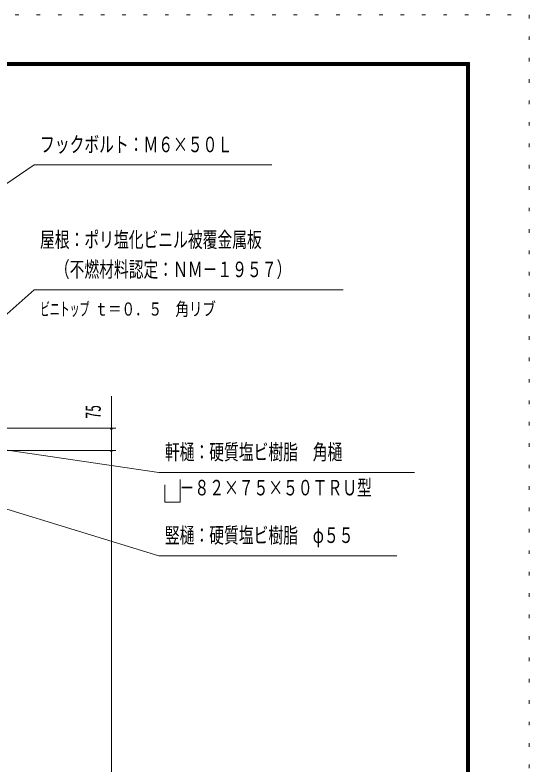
# Model space of a CAD drawing. Units: millimetres, scale not verified. Extents: x -25847 to 25859, y -10500 to 10500.
# Drawn here: x 21537 to 25859, y 4196 to 10500 of the extents above; entities that cross this region are included whole.
import ezdxf
from ezdxf.enums import TextEntityAlignment as Align

# ---------------------------------------------------------------- set-up
doc = ezdxf.new("R2010")
doc.units = ezdxf.units.MM
doc.header["$LTSCALE"] = 60
doc.linetypes.add('USER4', pattern=[3, 0.5, -2.5])
for name, color, linetype, lineweight in [('0-A_2-52DIM', 3, 'Continuous', 18), ('0-C_F-F', 5, 'Continuous', 18), ('0-D_F-E_J_ADD', 5, 'USER4', 18)]:
    doc.layers.add(name, color=color, linetype=linetype, lineweight=lineweight)
doc.styles.add('ＭＳ ゴシック', font='')
doc.styles.get('ＭＳ ゴシック').set_extended_font_data('MS Gothic')

msp = doc.modelspace()

# ---------------------------------------------------------------- linework, layer by layer
at = {"layer": '0-A_2-52DIM'}
for p, q in [((21697.36, 9239.93), (19308.34, 7645.67)), ((23697.36, 9239.93), (21697.36, 9239.93)), ((21697.36, 8189.93), (20540.68, 7162.5)), ((21697.36, 8189.93), (24297.36, 8189.93)), ((22347.36, -900.07), (22347.36, 7297.43)), ((21172.36, 7027.43), (22384.86, 7027.43)), ((22357.36, 7027.43), (22337.36, 7027.43)), ((22747.36, 6655.5), (21091.08, 6898.16)), ((21089.86, 6839.93), (22384.86, 6839.93)), ((22357.36, 6839.93), (22337.36, 6839.93)), ((22747.36, 6655.5), (24897.36, 6655.5)), ((22797.36, 6405.5), (22797.36, 6549.85)), ((22747.36, 5955.51), (21011.23, 6484.1)), ((22747.36, 5955.51), (24747.36, 5955.51))]:
    msp.add_line(p, q, dxfattribs=at)
msp.add_lwpolyline([(22797.36, 6405.5), (22926.14, 6405.5), (22926.14, 6596.93)], dxfattribs=at)
for centre in [(22347.36, 7027.43), (22347.36, 6839.93)]:
    msp.add_arc(centre, 10, 180, 0, dxfattribs=at)
at = {"layer": '0-C_F-F'}
for p, q in [((-3341.23, 10100), (25358.77, 10100)), ((-3338.73, 10097.5), (25356.27, 10097.5)), ((-3336.23, 10095), (25353.77, 10095)), ((-3333.73, 10092.5), (25351.27, 10092.5)), ((-3331.23, 10090), (25348.77, 10090)), ((-3328.73, 10087.5), (25346.27, 10087.5)), ((25346.27, -9987.5), (25346.27, 10087.5)), ((25348.77, -9990), (25348.77, 10090)), ((25351.27, -9992.5), (25351.27, 10092.5)), ((25353.77, -9995), (25353.77, 10095)), ((25356.27, -9997.5), (25356.27, 10097.5)), ((25358.77, -10000), (25358.77, 10100)), ((-3326.23, 10085), (25343.77, 10085)), ((-3323.73, 10082.5), (25341.27, 10082.5)), ((-3321.23, 10080), (25338.77, 10080)), ((-3318.73, 10077.5), (25336.27, 10077.5)), ((-3316.23, 10075), (25333.77, 10075)), ((25333.77, -9975), (25333.77, 10075)), ((25336.27, -9977.5), (25336.27, 10077.5)), ((25338.77, -9980), (25338.77, 10080)), ((25341.27, -9982.5), (25341.27, 10082.5)), ((25343.77, -9985), (25343.77, 10085))]:
    msp.add_line(p, q, dxfattribs=at)
at = {"layer": '0-D_F-E_J_ADD'}
for p, q in [((-3841.23, 10500), (25858.77, 10500)), ((25858.77, 10500), (25858.77, -10500))]:
    msp.add_line(p, q, dxfattribs=at)

# ---------------------------------------------------------------- texts
at = {"layer": '0-A_2-52DIM', "color": 7, "style": 'ＭＳ ゴシック'}
for s, height, width, p in [('フックボルト：Ｍ６×５０Ｌ', 130.2, 0.7, (21747.36, 9307.69)), ('屋根：ポリ塩化ビニル被覆金属板', 130.2, 0.7, (21747.36, 8507.69)), ('\u3000（不燃材料認定：ＮＭ－１９５７）', 130.2, 0.7, (21747.36, 8257.69)), ('ビニトップ ', 110.7, 0.55, (21747.36, 7939.93)), ('ｔ＝０．５\u3000角リブ', 110.7, 0.75, (22206.64, 7939.93)), ('軒樋：硬質塩ビ樹脂\u3000角樋', 130.2, 0.7, (22797.36, 6723.26)), ('\u3000－８２×７５×５０ＴＲＵ型', 130.2, 0.7, (22797.36, 6423.26)), ('竪樋：硬質塩ビ樹脂\u3000φ５５', 130.2, 0.7, (22797.36, 6023.27))]:
    msp.add_text(s, height=height, dxfattribs=dict(at, width=width)).set_placement(p, align=Align.BOTTOM_LEFT)
at = {"layer": '0-A_2-52DIM', "color": 7, "style": 'ＭＳ ゴシック', "width": 0.65}
msp.add_text('75', height=130.2, rotation=90, dxfattribs=at).set_placement((22297.36, 7106.89), align=Align.BOTTOM_LEFT)

doc.saveas('drawing.dxf')
